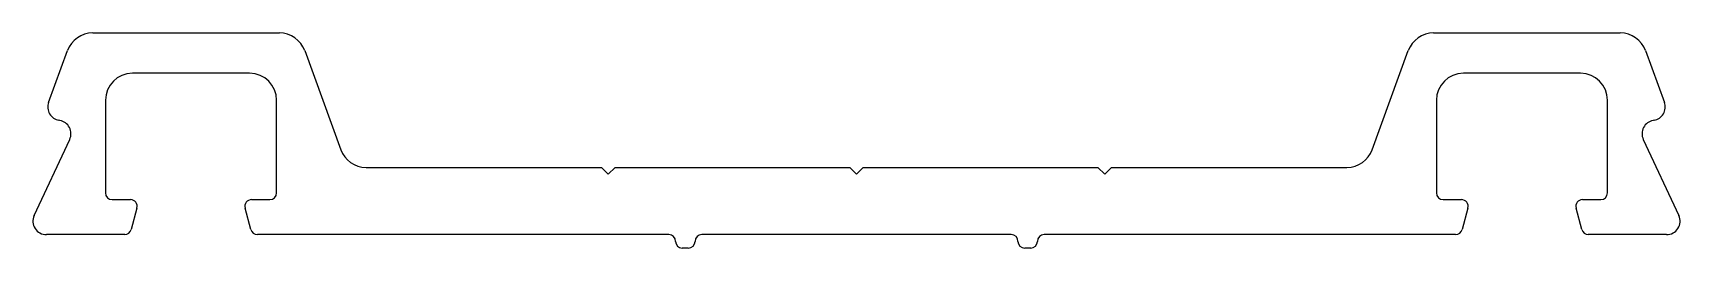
# Model space of a CAD drawing. Extents: x -30.7 to 30.5, y 2.1 to 10.1.
import ezdxf

# ---------------------------------------------------------------- set-up
doc = ezdxf.new("R2010")
doc.units = 0
doc.layers.get('0').update_dxf_attribs({"linetype": 'CONTINUOUS'})

msp = doc.modelspace()

# ---------------------------------------------------------------- linework, layer by layer
for p, q in [((-28.439, 10.055), (-21.505, 10.055)), ((21.382, 10.055), (28.316, 10.055)), ((-30.081, 7.469), (-29.379, 9.397)), ((-20.565, 9.397), (-19.225, 5.713)), ((19.102, 5.713), (20.443, 9.397)), ((29.256, 9.397), (29.958, 7.469)), ((-22.611, 8.555), (-26.969, 8.555)), ((26.846, 8.555), (22.489, 8.555)), ((-27.969, 7.555), (-27.969, 4.105)), ((-21.611, 4.105), (-21.611, 7.555)), ((21.489, 7.555), (21.489, 4.105)), ((27.846, 4.105), (27.846, 7.555)), ((-29.664, 6.799), (-29.698, 6.805)), ((29.575, 6.805), (29.541, 6.799)), ((-30.617, 3.266), (-29.298, 6.096)), ((29.175, 6.096), (30.494, 3.266)), ((-18.285, 5.055), (-9.535, 5.055)), ((-9.535, 5.055), (-9.285, 4.805)), ((-9.285, 4.805), (-9.035, 5.055)), ((-9.035, 5.055), (-0.311, 5.055)), ((-0.311, 5.055), (-0.061, 4.805)), ((-0.061, 4.805), (0.189, 5.055)), ((0.189, 5.055), (8.912, 5.055)), ((8.912, 5.055), (9.162, 4.805)), ((9.162, 4.805), (9.412, 5.055)), ((9.412, 5.055), (18.162, 5.055)), ((-27.719, 3.855), (-27.04, 3.855)), ((-22.54, 3.855), (-21.861, 3.855)), ((21.739, 3.855), (22.417, 3.855)), ((26.917, 3.855), (27.596, 3.855)), ((-26.799, 3.54), (-27.013, 2.74)), ((-22.567, 2.74), (-22.782, 3.54)), ((22.659, 3.54), (22.444, 2.74)), ((26.891, 2.74), (26.676, 3.54)), ((-27.255, 2.555), (-30.164, 2.555)), ((-7.035, 2.555), (-22.325, 2.555)), ((5.689, 2.555), (-5.811, 2.555)), ((22.203, 2.555), (6.912, 2.555)), ((30.041, 2.555), (27.132, 2.555)), ((-6.311, 2.055), (-6.535, 2.055)), ((6.412, 2.055), (6.189, 2.055))]:
    msp.add_line(p, q)
for centre, radius, start, end in [((-28.439, 9.055), 1, 90, 160), ((-21.505, 9.055), 1, 20, 90), ((21.382, 9.055), 1, 90, 160), ((28.316, 9.055), 1, 20, 90), ((-26.969, 7.555), 1, 90, 180), ((-22.611, 7.555), 1, 360, 90), ((22.489, 7.555), 1, 90, 180), ((26.846, 7.555), 1, 0, 90), ((-29.611, 7.298), 0.5, 160, 260), ((29.488, 7.298), 0.5, 280, 20), ((-29.751, 6.307), 0.5, 335, 80), ((29.628, 6.307), 0.5, 100, 205), ((-18.285, 6.055), 1, 200, 270), ((18.162, 6.055), 1, 270, 340), ((-27.719, 4.105), 0.25, 180, 270), ((-27.04, 3.605), 0.25, 344.97677, 90), ((-22.54, 3.605), 0.25, 90, 195.02323), ((-21.861, 4.105), 0.25, 270, 0), ((21.739, 4.105), 0.25, 180, 270), ((22.417, 3.605), 0.25, 344.97677, 90), ((26.917, 3.605), 0.25, 90, 195.02323), ((27.596, 4.105), 0.25, 270, 0), ((-30.164, 3.055), 0.5, 155, 270), ((30.041, 3.055), 0.5, 270, 25), ((-27.255, 2.805), 0.25, 270, 345), ((-22.325, 2.805), 0.25, 195, 270), ((-7.035, 2.305), 0.25, 360, 90), ((-5.811, 2.305), 0.25, 90, 180), ((5.689, 2.305), 0.25, 360, 90), ((6.912, 2.305), 0.25, 90, 180), ((22.203, 2.805), 0.25, 270, 345), ((27.132, 2.805), 0.25, 195, 270), ((-6.535, 2.305), 0.25, 180, 270), ((-6.311, 2.305), 0.25, 270, 0), ((6.189, 2.305), 0.25, 180, 270), ((6.412, 2.305), 0.25, 270, 0)]:
    msp.add_arc(centre, radius, start, end)

doc.saveas('drawing.dxf')
